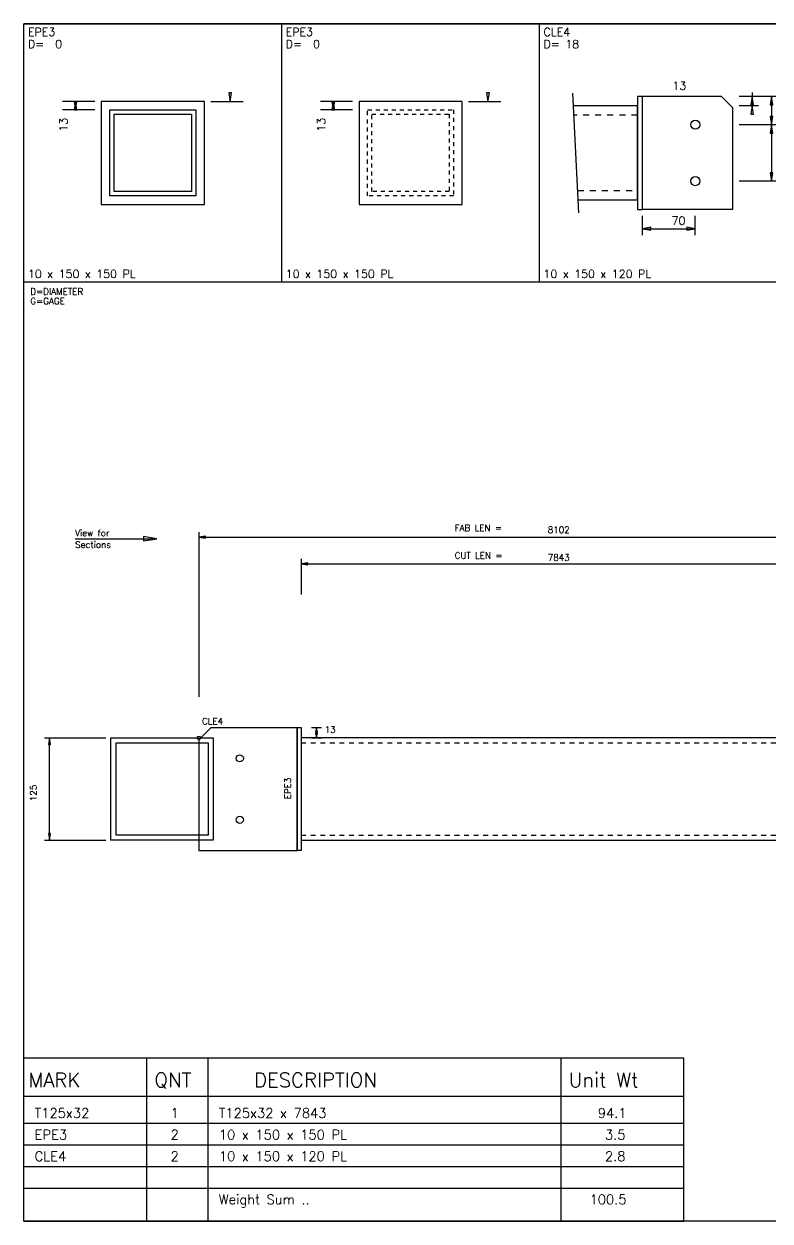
# Model space of a CAD drawing. Extents: x 0 to 420, y 0 to 297.
# Drawn here: x 0 to 185.2, y 0 to 297 of the extents above; entities that cross this region are included whole.
import ezdxf

# ---------------------------------------------------------------- set-up
doc = ezdxf.new("R2010")
doc.units = 0
doc.linetypes.add('CONTIN', pattern=[0])
doc.linetypes.add('DASHED', pattern=[2.38, 1.19, -1.19])
doc.layers.get('0').update_dxf_attribs({"linetype": 'CONTIN'})
for name, color, linetype in [('1', 7, 'CONTIN'), ('10', 7, 'CONTIN'), ('11', 7, 'CONTIN'), ('12', 2, 'CONTIN'), ('13', 2, 'CONTIN'), ('14', 7, 'CONTIN'), ('15', 6, 'CONTIN'), ('16', 7, 'CONTIN'), ('2', 7, 'CONTIN'), ('20', 7, 'CONTIN'), ('21', 7, 'CONTIN'), ('22', 7, 'CONTIN'), ('3', 1, 'CONTIN'), ('6', 4, 'CONTIN'), ('7', 3, 'DASHED')]:
    doc.layers.add(name, color=color, linetype=linetype)
doc.styles.add('SIMPLEX', font='SIMPLEX')

# ---------------------------------------------------------------- blocks, each defined once
blk = doc.blocks.new('CZEBORDR')
at = {"layer": '22'}
for p, q in [((0, 0), (0, 297)), ((0, 297), (420, 297)), ((420, 297), (420, 0)), ((420, 0), (0, 0))]:
    blk.add_line(p, q, dxfattribs=at)
blk = doc.blocks.new('LOGO')
at = {"linetype": 'CONTINUOUS'}
blk.add_line((0, 297), (-420, 297), dxfattribs=at)
at = {"layer": '14'}
for q in [(-420, 61.91), (-256.17, 0)]:
    blk.add_line((-420, 0), q, dxfattribs=at)
at = {"layer": '22'}
for p, q in [((-420, 0), (-420, 297)), ((0, 0), (-420, 0))]:
    blk.add_line(p, q, dxfattribs=at)
blk = doc.blocks.new('CZEBOLT')
at = {"layer": '21', "style": 'SIMPLEX'}
for s, p in [('D=DIAMETER', (0, 2.381)), ('G=GAGE', (0, 0))]:
    blk.add_text(s, height=1.587, dxfattribs=at).set_placement(p)
blk = doc.blocks.new('TSECTN')
at = {"layer": '10'}
for p, q in [((0, 0), (0, 25.4)), ((0, 25.4), (25.4, 25.4)), ((1.27, 1.27), (1.27, 24.13)), ((1.27, 24.13), (24.13, 24.13)), ((24.13, 24.13), (24.13, 1.27)), ((25.4, 25.4), (25.4, 0)), ((25.4, 0), (0, 0)), ((24.13, 1.27), (1.27, 1.27))]:
    blk.add_line(p, q, dxfattribs=at)
blk = doc.blocks.new('ARROW')
at = {"layer": '2'}
for p, q in [((0, 0), (-1.651, 0.275)), ((-1.651, 0.275), (-1.651, -0.275)), ((-1.651, -0.275), (0, 0))]:
    blk.add_line(p, q, dxfattribs=at)
blk = doc.blocks.new('PL1EPE')
at = {"layer": '13'}
for p, q in [((15.24, 35.56), (15.24, 15.24)), ((35.56, 35.56), (15.24, 35.56)), ((35.56, 15.24), (35.56, 35.56)), ((15.24, 15.24), (35.56, 15.24))]:
    blk.add_line(p, q, dxfattribs=at)
at = {"layer": '2'}
for p, q in [((13.97, 35.56), (7.62, 35.56)), ((10.16, 35.56), (10.16, 33.867)), ((36.83, 35.56), (43.18, 35.56)), ((13.97, 33.867), (7.62, 33.867))]:
    blk.add_line(p, q, dxfattribs=at)
at = {"layer": '20'}
for p, q in [((0, 0), (0, 50.8)), ((0, 50.8), (50.8, 50.8)), ((50.8, 0), (50.8, 50.8)), ((0, 0), (50.8, 0))]:
    blk.add_line(p, q, dxfattribs=at)
at = {"layer": '2'}
for p, rotation in [((10.16, 35.56), 90), ((10.16, 33.867), 270), ((40.64, 35.56), 270)]:
    blk.add_blockref('ARROW', p, dxfattribs=dict(at, rotation=rotation))
at = {"layer": '3', "xscale": 0.667, "yscale": 0.667, "zscale": 0.667}
blk.add_blockref('TSECTN', (16.933, 16.933), dxfattribs=at)
at = {"layer": '11', "style": 'SIMPLEX'}
blk.add_text('13', height=1.587, rotation=90, dxfattribs=at).set_placement((8.573, 29.58))
at = {"layer": '16', "style": 'SIMPLEX'}
for s, p in [('EPE3', (0.794, 48.419)), ('10 x 150 x 150 PL', (0.794, 0.794))]:
    blk.add_text(s, height=1.587, dxfattribs=at).set_placement(p)
at = {"layer": '21', "style": 'SIMPLEX'}
blk.add_text('D=  0', height=1.587, dxfattribs=at).set_placement((0.794, 46.038))
blk = doc.blocks.new('TSECTB')
at = {"layer": '7'}
for p, q in [((0, 0), (0, 25.4)), ((0, 25.4), (25.4, 25.4)), ((25.4, 25.4), (25.4, 0)), ((1.27, 1.27), (1.27, 24.13)), ((1.27, 24.13), (24.13, 24.13)), ((24.13, 24.13), (24.13, 1.27)), ((25.4, 0), (0, 0)), ((24.13, 1.27), (1.27, 1.27))]:
    blk.add_line(p, q, dxfattribs=at)
blk = doc.blocks.new('PL2EPE')
at = {"layer": '13'}
for p, q in [((15.24, 35.56), (15.24, 15.24)), ((35.56, 35.56), (15.24, 35.56)), ((35.56, 15.24), (35.56, 35.56)), ((15.24, 15.24), (35.56, 15.24))]:
    blk.add_line(p, q, dxfattribs=at)
at = {"layer": '2'}
for p, q in [((13.97, 35.56), (7.62, 35.56)), ((10.16, 35.56), (10.16, 33.867)), ((36.83, 35.56), (43.18, 35.56)), ((13.97, 33.867), (7.62, 33.867))]:
    blk.add_line(p, q, dxfattribs=at)
at = {"layer": '20'}
for p, q in [((0, 0), (0, 50.8)), ((0, 50.8), (50.8, 50.8)), ((50.8, 0), (50.8, 50.8)), ((0, 0), (50.8, 0))]:
    blk.add_line(p, q, dxfattribs=at)
at = {"layer": '2'}
for p, rotation in [((10.16, 35.56), 90), ((10.16, 33.867), 270), ((40.64, 35.56), 270)]:
    blk.add_blockref('ARROW', p, dxfattribs=dict(at, rotation=rotation))
at = {"layer": '7', "xscale": 0.667, "yscale": 0.667, "zscale": 0.667}
blk.add_blockref('TSECTB', (16.933, 16.933), dxfattribs=at)
at = {"layer": '11', "style": 'SIMPLEX'}
blk.add_text('13', height=1.587, rotation=90, dxfattribs=at).set_placement((8.573, 29.58))
at = {"layer": '16', "style": 'SIMPLEX'}
for s, p in [('EPE3', (0.794, 48.419)), ('10 x 150 x 150 PL', (0.794, 0.794))]:
    blk.add_text(s, height=1.587, dxfattribs=at).set_placement(p)
at = {"layer": '21', "style": 'SIMPLEX'}
blk.add_text('D=  0', height=1.587, dxfattribs=at).set_placement((0.794, 46.038))
blk = doc.blocks.new('RED_CRCL')
at = {"layer": '3'}
blk.add_circle((0, 0), 0.889, dxfattribs=at)
blk = doc.blocks.new('XX3')
at = {"layer": '1'}
for p, q in [((7.747, 13.6), (6.567, 37.2)), ((19.304, 34.66), (6.694, 34.66)), ((19.304, 16.14), (19.304, 34.66)), ((7.62, 16.14), (19.304, 16.14))]:
    blk.add_line(p, q, dxfattribs=at)
at = {"layer": '13'}
for p, q in [((20.32, 36.512), (19.304, 36.512)), ((19.304, 36.512), (19.304, 14.287)), ((20.32, 14.287), (20.32, 36.513)), ((35.877, 36.513), (20.32, 36.513)), ((20.32, 14.287), (20.32, 36.512)), ((35.877, 36.513), (38.1, 34.29)), ((38.1, 14.287), (38.1, 34.29)), ((19.304, 14.287), (20.32, 14.287)), ((38.1, 14.287), (20.32, 14.287))]:
    blk.add_line(p, q, dxfattribs=at)
at = {"layer": '2'}
for p, q in [((46.99, 36.513), (39.37, 36.513)), ((41.91, 37.274), (41.91, 34.66)), ((45.72, 36.513), (45.72, 19.844)), ((43.18, 34.66), (39.37, 34.66)), ((46.99, 30.956), (39.37, 30.956)), ((46.99, 19.844), (39.37, 19.844)), ((20.32, 9.207), (20.32, 13.017)), ((30.692, 9.207), (30.692, 13.017)), ((20.32, 10.477), (30.692, 10.477))]:
    blk.add_line(p, q, dxfattribs=at)
at = {"layer": '20'}
for p, q in [((0, 0), (0, 50.8)), ((0, 50.8), (50.8, 50.8)), ((50.8, 0), (50.8, 50.8)), ((0, 0), (50.8, 0))]:
    blk.add_line(p, q, dxfattribs=at)
at = {"layer": '7'}
for p, q in [((19.304, 32.808), (6.787, 32.808)), ((7.527, 17.992), (19.304, 17.992))]:
    blk.add_line(p, q, dxfattribs=at)
at = {"layer": '2'}
for p, rotation in [((41.91, 36.513), 90), ((45.72, 36.513), 90), ((41.91, 34.66), 90), ((45.72, 30.956), -90), ((45.72, 30.956), 90), ((45.72, 19.844), -90), ((20.32, 10.477), 180)]:
    blk.add_blockref('ARROW', p, dxfattribs=dict(at, rotation=rotation))
blk.add_blockref('ARROW', (30.692, 10.477), dxfattribs=at)
at = {"layer": '6'}
for p in [(30.692, 30.956), (30.692, 19.844)]:
    blk.add_blockref('RED_CRCL', p, dxfattribs=at)
at = {"layer": '11', "style": 'SIMPLEX'}
for s, p in [('13', (26.194, 37.835)), ('38', (47.308, 34.131)), ('75', (47.308, 20.637)), ('70', (26.035, 11.271))]:
    blk.add_text(s, height=1.587, dxfattribs=at).set_placement(p)
at = {"layer": '16', "style": 'SIMPLEX'}
for s, p in [('CLE4', (0.794, 48.419)), ('10 x 150 x 120 PL', (0.794, 0.794))]:
    blk.add_text(s, height=1.587, dxfattribs=at).set_placement(p)
at = {"layer": '21', "style": 'SIMPLEX'}
blk.add_text('D= 18', height=1.587, dxfattribs=at).set_placement((0.794, 46.038))
blk = doc.blocks.new('CZEPLATE')
at = {"layer": '14'}
for p, q in [((0, 40.481), (163.83, 40.481)), ((0, 0), (0, 40.481)), ((30.48, 0), (30.48, 40.481)), ((45.72, 0), (45.72, 40.481)), ((133.35, 0), (133.35, 40.481)), ((163.83, 0), (163.83, 40.481)), ((163.83, 0), (163.83, 40.481)), ((0, 30.956), (163.83, 30.956)), ((0, 24.259), (163.83, 24.259)), ((0, 18.901), (163.83, 18.901)), ((0, 13.543), (163.83, 13.543)), ((0, 8.186), (163.83, 8.186)), ((0, 0), (163.83, 0))]:
    blk.add_line(p, q, dxfattribs=at)
at = {"layer": '14', "style": 'SIMPLEX'}
for s, height, p in [('MARK', 3.572, (1.143, 33.242)), ('QNT', 3.572, (32.385, 33.242)), ('DESCRIPTION', 3.572, (57.15, 33.242)), ('Unit Wt', 3.572, (135.255, 33.242)), ('T125x32', 2.381, (2.667, 25.598)), ('  1', 2.381, (33.147, 25.598)), ('T125x32 x 7843', 2.381, (48.387, 25.598)), ('   94.1', 2.381, (137.16, 25.598)), ('EPE3', 2.381, (2.667, 20.241)), ('  2', 2.381, (33.147, 20.241)), ('10 x 150 x 150 PL', 2.381, (48.387, 20.241)), ('    3.5', 2.381, (137.16, 20.241)), ('CLE4', 2.381, (2.667, 14.883)), ('  2', 2.381, (33.147, 14.883)), ('10 x 150 x 120 PL', 2.381, (48.387, 14.883)), ('    2.8', 2.381, (137.16, 14.883)), ('Weight Sum ..', 2.381, (48.387, 4.167)), ('  100.5', 2.381, (137.16, 4.167))]:
    blk.add_text(s, height=height, dxfattribs=at).set_placement(p)
blk = doc.blocks.new('CZESECTN')
at = {"layer": '2'}
for p, q in [((7.62, 55.88), (22.86, 55.88)), ((8.89, 30.48), (8.89, 55.88)), ((7.62, 30.48), (22.86, 30.48))]:
    blk.add_line(p, q, dxfattribs=at)
at = {"layer": '1'}
blk.add_blockref('TSECTN', (24.13, 30.48), dxfattribs=at)
at = {"layer": '2'}
for p, rotation in [((8.89, 55.88), 90), ((8.89, 30.48), -90)]:
    blk.add_blockref('ARROW', p, dxfattribs=dict(at, rotation=rotation))
at = {"layer": '11', "style": 'SIMPLEX'}
blk.add_text('125', height=1.587, rotation=90, dxfattribs=at).set_placement((5.683, 40.164))
blk = doc.blocks.new('MAG_CRCL')
at = {"layer": '15'}
blk.add_circle((0, 0), 0.889, dxfattribs=at)
blk = doc.blocks.new('BSEPLT')
at = {"layer": '12'}
for p, q in [((-0.508, 0), (0.508, 0)), ((-0.508, -12.7), (-0.508, 0)), ((0.508, 0), (0.508, -12.7)), ((0.508, -12.7), (-0.508, -12.7))]:
    blk.add_line(p, q, dxfattribs=at)
blk = doc.blocks.new('ARROWP')
at = {"layer": '2'}
for p, q in [((0, 0), (-1.651, 0.275)), ((-1.651, 0.275), (-1.651, -0.275)), ((-1.651, -0.275), (0, 0))]:
    blk.add_line(p, q, dxfattribs=at)
blk = doc.blocks.new('CZEPIECE')
at = {"layer": '1'}
for p, q in [((376.566, 55.88), (68.834, 55.88)), ((68.834, 55.88), (68.834, 30.48)), ((376.566, 30.48), (376.566, 55.88)), ((68.834, 30.48), (376.566, 30.48))]:
    blk.add_line(p, q, dxfattribs=at)
at = {"layer": '13'}
for p, q in [((46.482, 58.42), (43.434, 55.372)), ((46.482, 58.42), (67.818, 58.42)), ((67.818, 58.42), (67.818, 27.94)), ((377.582, 58.42), (398.918, 58.42)), ((377.582, 58.42), (377.582, 27.94)), ((398.918, 58.42), (401.966, 55.372)), ((43.434, 55.372), (43.434, 27.94)), ((401.966, 55.372), (401.966, 27.94)), ((43.434, 27.94), (67.818, 27.94)), ((377.582, 27.94), (401.966, 27.94))]:
    blk.add_line(p, q, dxfattribs=at)
at = {"layer": '2'}
for p, q in [((43.434, 106.934), (43.434, 66.04)), ((401.966, 106.934), (401.966, 66.04)), ((43.434, 105.664), (401.966, 105.664)), ((68.834, 100.33), (68.834, 91.44)), ((68.834, 99.06), (376.566, 99.06)), ((376.566, 100.33), (376.566, 91.44)), ((376.566, 92.71), (376.566, 85.09)), ((376.566, 91.44), (389.266, 91.44)), ((71.374, 58.42), (73.914, 58.42)), ((72.644, 58.42), (72.644, 55.88)), ((374.534, 58.42), (371.994, 58.42)), ((373.264, 58.42), (373.264, 55.88)), ((71.374, 55.88), (73.914, 55.88)), ((374.534, 55.88), (371.994, 55.88))]:
    blk.add_line(p, q, dxfattribs=at)
at = {"layer": '21'}
blk.add_line((12.7, 105.283), (33.02, 105.283), dxfattribs=at)
at = {"layer": '7'}
for p, q in [((68.834, 54.61), (376.566, 54.61)), ((68.834, 31.75), (376.566, 31.75))]:
    blk.add_line(p, q, dxfattribs=at)
at = {"xscale": 2, "yscale": 2, "zscale": 2}
blk.add_blockref('ARROWP', (33.02, 105.283), dxfattribs=at)
at = {"rotation": 180}
blk.add_blockref('ARROW', (376.566, 91.44), dxfattribs=at)
at = {"yscale": 2.4, "zscale": 2.4}
blk.add_blockref('BSEPLT', (377.074, 58.42), dxfattribs=at)
blk.add_blockref('BSEPLT', (377.074, 58.42), dxfattribs=at)
at = {"layer": '12', "yscale": 2.4, "zscale": 2.4}
blk.add_blockref('BSEPLT', (68.326, 58.42), dxfattribs=at)
at = {"layer": '13'}
for p in [(53.594, 50.8), (391.806, 50.8), (53.594, 35.56), (391.806, 35.56)]:
    blk.add_blockref('RED_CRCL', p, dxfattribs=at)
at = {"layer": '15', "xscale": 0.5, "yscale": 0.5, "zscale": 0.5}
for p in [(43.434, 55.88), (401.966, 55.88)]:
    blk.add_blockref('MAG_CRCL', p, dxfattribs=at)
at = {"layer": '2'}
for p, rotation in [((43.434, 105.664), 180), ((68.834, 99.06), 180), ((72.644, 58.42), 90), ((72.644, 55.88), -90), ((373.264, 58.42), 90), ((373.264, 55.88), -90)]:
    blk.add_blockref('ARROW', p, dxfattribs=dict(at, rotation=rotation))
for p in [(401.966, 105.664), (376.566, 99.06)]:
    blk.add_blockref('ARROW', p, dxfattribs=at)
at = {"layer": '11', "style": 'SIMPLEX'}
for s, p in [('8102', (130.059, 106.701)), ('CUT LEN =', (106.934, 100.33)), ('7843', (130.059, 99.843)), ('13', (74.676, 57.15)), ('13', (369.486, 55.563))]:
    blk.add_text(s, height=1.587, dxfattribs=at).set_placement(p)
at = {"layer": '2', "style": 'SIMPLEX'}
for s, p in [('FAB LEN =', (106.934, 107.188)), ('TAPE', (377.836, 91.694))]:
    blk.add_text(s, height=1.587, dxfattribs=at).set_placement(p)
at = {"layer": '21', "style": 'SIMPLEX'}
for s, p in [('View for', (12.7, 105.918)), ('Sections', (12.7, 103.013))]:
    blk.add_text(s, height=1.587, dxfattribs=at).set_placement(p)
at = {"layer": '3', "style": 'SIMPLEX'}
for s, p in [('CLE4', (44.228, 59.214)), ('CLE4', (378.376, 59.214)), ('T125x32', (204.626, 42.386))]:
    blk.add_text(s, height=1.587, dxfattribs=at).set_placement(p)
for p in [(66.294, 40.64), (381.138, 40.64)]:
    blk.add_text('EPE3', height=1.587, rotation=90, dxfattribs=at).set_placement(p)

msp = doc.modelspace()

# ---------------------------------------------------------------- block references
at = {"xscale": 1.26, "yscale": 1.26, "zscale": 1.26}
for name, p in [('PL1EPE', (0, 233)), ('PL2EPE', (64, 233)), ('XX3', (128, 233))]:
    msp.add_blockref(name, p, dxfattribs=at)
for name, p in [('CZEPIECE', (0, 64)), ('CZESECTN', (-2.54, 64)), ('CZEPLATE', (0, 0))]:
    msp.add_blockref(name, p)
at = {"layer": '1'}
for name, p in [('CZEBORDR', (0, 0)), ('CZEBOLT', (1.587, 227.444))]:
    msp.add_blockref(name, p, dxfattribs=at)
at = {"layer": '2'}
msp.add_blockref('LOGO', (420, 0), dxfattribs=at)

doc.saveas('drawing.dxf')
